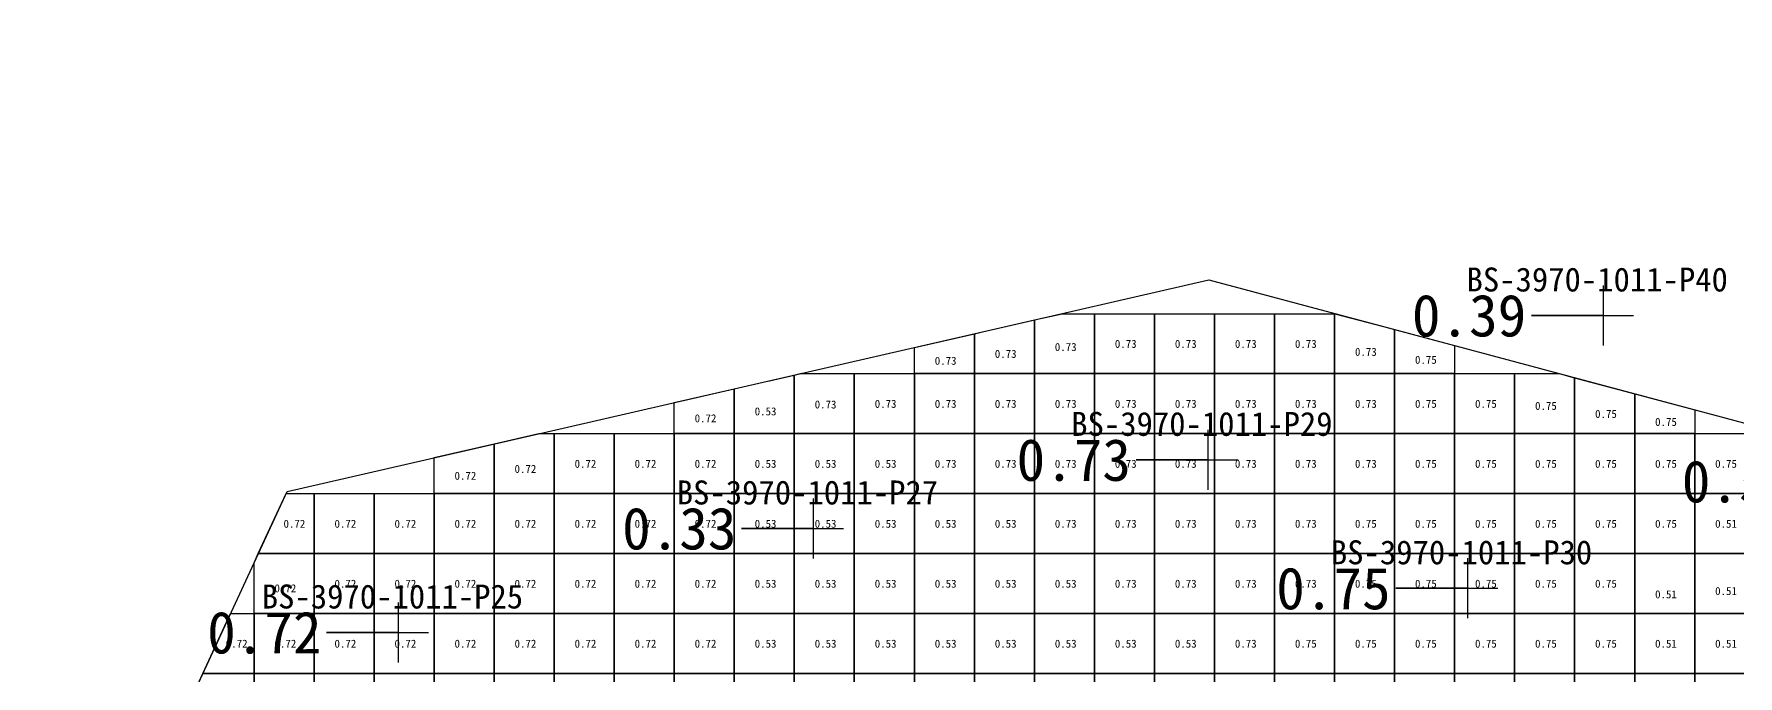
# Model space of a CAD drawing. Header units: metres. Extents: x 469759 to 470079, y 4349683 to 4349817.
# Drawn here: x 469796.71 to 469825.09, y 4349784.47 to 4349795.17 of the extents above; entities that cross this region are included whole.
import ezdxf

# ---------------------------------------------------------------- set-up
doc = ezdxf.new("R2010")
doc.units = ezdxf.units.M
for name, color, linetype in [('0.500-1.000', 4, 'Continuous'), ('点', 7, 'Continuous'), ('爆区方格网', 7, 'Continuous'), ('钻孔', 7, 'Continuous')]:
    doc.layers.add(name, color=color, linetype=linetype)
doc.styles.add('CN_TTF', font='simsunb.ttf')

msp = doc.modelspace()

# ---------------------------------------------------------------- linework, layer by layer
at = {"layer": '0.500-1.000', "color": 4, "lineweight": 30}
msp.add_lwpolyline([(469796.379, 4349777.714), (469798.047, 4349781.323), (469799.274, 4349783.977), (469800.923, 4349787.546), (469805.596, 4349788.619), (469808.928, 4349789.384), (469812.509, 4349790.206), (469816.28, 4349791.071), (469819.187, 4349790.293), (469824.897, 4349788.765), (469825.787, 4349788.527), (469827.09, 4349788.178), (469827.97, 4349784.755), (469838.199, 4349789.675), (469837.744, 4349791.415), (469841.232, 4349792.328), (469842.445, 4349795.173), (469850.983, 4349794.155)], dxfattribs=at)
at = {"layer": '点', "color": 138, "true_color": 0x004c4c}
for p, q in [((469822.852, 4349789.979), (469822.852, 4349790.979)), ((469822.352, 4349790.479), (469823.352, 4349790.479)), ((469816.266, 4349787.571), (469816.266, 4349788.571)), ((469815.766, 4349788.071), (469816.766, 4349788.071)), ((469809.695, 4349786.427), (469809.695, 4349787.427)), ((469809.195, 4349786.927), (469810.195, 4349786.927)), ((469820.592, 4349785.429), (469820.592, 4349786.429)), ((469820.092, 4349785.929), (469821.092, 4349785.929)), ((469802.782, 4349784.692), (469802.782, 4349785.692)), ((469802.282, 4349785.192), (469803.282, 4349785.192))]:
    msp.add_line(p, q, dxfattribs=at)
at = {"layer": '爆区方格网', "color": 4}
for points in [[(469814.373, 4349790.509), (469814.373, 4349789.509), (469813.373, 4349789.509), (469813.373, 4349790.404), (469813.833, 4349790.509), (469814.373, 4349790.509)], [(469814.373, 4349789.509), (469814.373, 4349790.509), (469815.373, 4349790.509), (469815.373, 4349789.509), (469814.373, 4349789.509)], [(469815.373, 4349789.509), (469815.373, 4349790.509), (469816.373, 4349790.509), (469816.373, 4349789.509), (469815.373, 4349789.509)], [(469816.373, 4349789.509), (469816.373, 4349790.509), (469817.373, 4349790.509), (469817.373, 4349789.509), (469816.373, 4349789.509)], [(469817.373, 4349789.509), (469817.373, 4349790.509), (469818.373, 4349790.509), (469818.373, 4349789.509), (469817.373, 4349789.509)], [(469819.373, 4349789.509), (469818.373, 4349789.509), (469818.373, 4349790.509), (469818.378, 4349790.509), (469819.187, 4349790.293), (469819.373, 4349790.243), (469819.373, 4349789.509)], [(469812.373, 4349789.509), (469811.373, 4349789.509), (469811.373, 4349789.945), (469812.373, 4349790.174), (469812.373, 4349789.509)], [(469813.373, 4349789.509), (469812.373, 4349789.509), (469812.373, 4349790.174), (469812.509, 4349790.206), (469813.373, 4349790.404), (469813.373, 4349789.509)], [(469820.373, 4349789.509), (469819.373, 4349789.509), (469819.373, 4349790.243), (469820.373, 4349789.976), (469820.373, 4349789.509)], [(469809.373, 4349788.509), (469808.373, 4349788.509), (469808.373, 4349789.256), (469808.928, 4349789.384), (469808.96, 4349789.391), (469809.373, 4349789.486), (469809.373, 4349788.509)], [(469810.373, 4349789.509), (469810.373, 4349788.509), (469809.373, 4349788.509), (469809.373, 4349789.486), (469809.476, 4349789.509), (469810.373, 4349789.509)], [(469810.373, 4349788.509), (469810.373, 4349789.509), (469811.373, 4349789.509), (469811.373, 4349788.509), (469810.373, 4349788.509)], [(469811.373, 4349788.509), (469811.373, 4349789.509), (469812.373, 4349789.509), (469812.373, 4349788.509), (469811.373, 4349788.509)], [(469812.373, 4349788.509), (469812.373, 4349789.509), (469813.373, 4349789.509), (469813.373, 4349788.509), (469812.373, 4349788.509)], [(469813.373, 4349788.509), (469813.373, 4349789.509), (469814.373, 4349789.509), (469814.373, 4349788.509), (469813.373, 4349788.509)], [(469814.373, 4349788.509), (469814.373, 4349789.509), (469815.373, 4349789.509), (469815.373, 4349788.509), (469814.373, 4349788.509)], [(469815.373, 4349788.509), (469815.373, 4349789.509), (469816.373, 4349789.509), (469816.373, 4349788.509), (469815.373, 4349788.509)], [(469816.373, 4349788.509), (469816.373, 4349789.509), (469817.373, 4349789.509), (469817.373, 4349788.509), (469816.373, 4349788.509)], [(469817.373, 4349788.509), (469817.373, 4349789.509), (469818.373, 4349789.509), (469818.373, 4349788.509), (469817.373, 4349788.509)], [(469818.373, 4349788.509), (469818.373, 4349789.509), (469819.373, 4349789.509), (469819.373, 4349788.509), (469818.373, 4349788.509)], [(469819.373, 4349788.509), (469819.373, 4349789.509), (469820.373, 4349789.509), (469820.373, 4349788.509), (469819.373, 4349788.509)], [(469820.373, 4349788.509), (469820.373, 4349789.509), (469821.373, 4349789.509), (469821.373, 4349788.509), (469820.373, 4349788.509)], [(469822.373, 4349788.509), (469821.373, 4349788.509), (469821.373, 4349789.509), (469822.115, 4349789.509), (469822.373, 4349789.441), (469822.373, 4349788.509)], [(469823.373, 4349788.509), (469822.373, 4349788.509), (469822.373, 4349789.441), (469823.373, 4349789.173), (469823.373, 4349788.509)], [(469808.373, 4349788.509), (469807.373, 4349788.509), (469807.373, 4349789.027), (469808.373, 4349789.256), (469808.373, 4349788.509)], [(469824.373, 4349788.509), (469823.373, 4349788.509), (469823.373, 4349789.173), (469824.373, 4349788.905), (469824.373, 4349788.509)], [(469805.373, 4349788.509), (469805.373, 4349787.509), (469804.373, 4349787.509), (469804.373, 4349788.338), (469805.119, 4349788.509), (469805.373, 4349788.509)], [(469805.373, 4349787.509), (469805.373, 4349788.509), (469806.373, 4349788.509), (469806.373, 4349787.509), (469805.373, 4349787.509)], [(469806.373, 4349787.509), (469806.373, 4349788.509), (469807.373, 4349788.509), (469807.373, 4349787.509), (469806.373, 4349787.509)], [(469807.373, 4349787.509), (469807.373, 4349788.509), (469808.373, 4349788.509), (469808.373, 4349787.509), (469807.373, 4349787.509)], [(469808.373, 4349787.509), (469808.373, 4349788.509), (469809.373, 4349788.509), (469809.373, 4349787.509), (469808.373, 4349787.509)], [(469809.373, 4349787.509), (469809.373, 4349788.509), (469810.373, 4349788.509), (469810.373, 4349787.509), (469809.373, 4349787.509)], [(469810.373, 4349787.509), (469810.373, 4349788.509), (469811.373, 4349788.509), (469811.373, 4349787.509), (469810.373, 4349787.509)], [(469811.373, 4349787.509), (469811.373, 4349788.509), (469812.373, 4349788.509), (469812.373, 4349787.509), (469811.373, 4349787.509)], [(469812.373, 4349787.509), (469812.373, 4349788.509), (469813.373, 4349788.509), (469813.373, 4349787.509), (469812.373, 4349787.509)], [(469813.373, 4349787.509), (469813.373, 4349788.509), (469814.373, 4349788.509), (469814.373, 4349787.509), (469813.373, 4349787.509)], [(469814.373, 4349787.509), (469814.373, 4349788.509), (469815.373, 4349788.509), (469815.373, 4349787.509), (469814.373, 4349787.509)], [(469815.373, 4349787.509), (469815.373, 4349788.509), (469816.373, 4349788.509), (469816.373, 4349787.509), (469815.373, 4349787.509)], [(469816.373, 4349787.509), (469816.373, 4349788.509), (469817.373, 4349788.509), (469817.373, 4349787.509), (469816.373, 4349787.509)], [(469817.373, 4349787.509), (469817.373, 4349788.509), (469818.373, 4349788.509), (469818.373, 4349787.509), (469817.373, 4349787.509)], [(469818.373, 4349787.509), (469818.373, 4349788.509), (469819.373, 4349788.509), (469819.373, 4349787.509), (469818.373, 4349787.509)], [(469819.373, 4349787.509), (469819.373, 4349788.509), (469820.373, 4349788.509), (469820.373, 4349787.509), (469819.373, 4349787.509)], [(469820.373, 4349787.509), (469820.373, 4349788.509), (469821.373, 4349788.509), (469821.373, 4349787.509), (469820.373, 4349787.509)], [(469821.373, 4349787.509), (469821.373, 4349788.509), (469822.373, 4349788.509), (469822.373, 4349787.509), (469821.373, 4349787.509)], [(469822.373, 4349787.509), (469822.373, 4349788.509), (469823.373, 4349788.509), (469823.373, 4349787.509), (469822.373, 4349787.509)], [(469823.373, 4349787.509), (469823.373, 4349788.509), (469824.373, 4349788.509), (469824.373, 4349787.509), (469823.373, 4349787.509)], [(469824.373, 4349787.509), (469824.373, 4349788.509), (469825.373, 4349788.509), (469825.373, 4349787.509), (469824.373, 4349787.509)], [(469804.373, 4349787.509), (469803.373, 4349787.509), (469803.373, 4349788.109), (469804.373, 4349788.338), (469804.373, 4349787.509)], [(469801.373, 4349787.509), (469801.373, 4349786.509), (469800.444, 4349786.509), (469800.906, 4349787.509), (469801.373, 4349787.509)], [(469801.373, 4349786.509), (469801.373, 4349787.509), (469802.373, 4349787.509), (469802.373, 4349786.509), (469801.373, 4349786.509)], [(469802.373, 4349786.509), (469802.373, 4349787.509), (469803.373, 4349787.509), (469803.373, 4349786.509), (469802.373, 4349786.509)], [(469803.373, 4349786.509), (469803.373, 4349787.509), (469804.373, 4349787.509), (469804.373, 4349786.509), (469803.373, 4349786.509)], [(469804.373, 4349786.509), (469804.373, 4349787.509), (469805.373, 4349787.509), (469805.373, 4349786.509), (469804.373, 4349786.509)], [(469805.373, 4349786.509), (469805.373, 4349787.509), (469806.373, 4349787.509), (469806.373, 4349786.509), (469805.373, 4349786.509)], [(469806.373, 4349786.509), (469806.373, 4349787.509), (469807.373, 4349787.509), (469807.373, 4349786.509), (469806.373, 4349786.509)], [(469807.373, 4349786.509), (469807.373, 4349787.509), (469808.373, 4349787.509), (469808.373, 4349786.509), (469807.373, 4349786.509)], [(469808.373, 4349786.509), (469808.373, 4349787.509), (469809.373, 4349787.509), (469809.373, 4349786.509), (469808.373, 4349786.509)], [(469809.373, 4349786.509), (469809.373, 4349787.509), (469810.373, 4349787.509), (469810.373, 4349786.509), (469809.373, 4349786.509)], [(469810.373, 4349786.509), (469810.373, 4349787.509), (469811.373, 4349787.509), (469811.373, 4349786.509), (469810.373, 4349786.509)], [(469811.373, 4349786.509), (469811.373, 4349787.509), (469812.373, 4349787.509), (469812.373, 4349786.509), (469811.373, 4349786.509)], [(469812.373, 4349786.509), (469812.373, 4349787.509), (469813.373, 4349787.509), (469813.373, 4349786.509), (469812.373, 4349786.509)], [(469813.373, 4349786.509), (469813.373, 4349787.509), (469814.373, 4349787.509), (469814.373, 4349786.509), (469813.373, 4349786.509)], [(469814.373, 4349786.509), (469814.373, 4349787.509), (469815.373, 4349787.509), (469815.373, 4349786.509), (469814.373, 4349786.509)], [(469815.373, 4349786.509), (469815.373, 4349787.509), (469816.373, 4349787.509), (469816.373, 4349786.509), (469815.373, 4349786.509)], [(469816.373, 4349786.509), (469816.373, 4349787.509), (469817.373, 4349787.509), (469817.373, 4349786.509), (469816.373, 4349786.509)], [(469817.373, 4349786.509), (469817.373, 4349787.509), (469818.373, 4349787.509), (469818.373, 4349786.509), (469817.373, 4349786.509)], [(469818.373, 4349786.509), (469818.373, 4349787.509), (469819.373, 4349787.509), (469819.373, 4349786.509), (469818.373, 4349786.509)], [(469819.373, 4349786.509), (469819.373, 4349787.509), (469820.373, 4349787.509), (469820.373, 4349786.509), (469819.373, 4349786.509)], [(469820.373, 4349786.509), (469820.373, 4349787.509), (469821.373, 4349787.509), (469821.373, 4349786.509), (469820.373, 4349786.509)], [(469821.373, 4349786.509), (469821.373, 4349787.509), (469822.373, 4349787.509), (469822.373, 4349786.509), (469821.373, 4349786.509)], [(469822.373, 4349786.509), (469822.373, 4349787.509), (469823.373, 4349787.509), (469823.373, 4349786.509), (469822.373, 4349786.509)], [(469823.373, 4349786.509), (469823.373, 4349787.509), (469824.373, 4349787.509), (469824.373, 4349786.509), (469823.373, 4349786.509)], [(469824.373, 4349786.509), (469824.373, 4349787.509), (469825.373, 4349787.509), (469825.373, 4349786.509), (469824.373, 4349786.509)], [(469801.373, 4349786.509), (469801.373, 4349785.509), (469800.373, 4349785.509), (469800.373, 4349786.356), (469800.444, 4349786.509), (469801.373, 4349786.509)], [(469801.373, 4349785.509), (469801.373, 4349786.509), (469802.373, 4349786.509), (469802.373, 4349785.509), (469801.373, 4349785.509)], [(469802.373, 4349785.509), (469802.373, 4349786.509), (469803.373, 4349786.509), (469803.373, 4349785.509), (469802.373, 4349785.509)], [(469803.373, 4349785.509), (469803.373, 4349786.509), (469804.373, 4349786.509), (469804.373, 4349785.509), (469803.373, 4349785.509)], [(469804.373, 4349785.509), (469804.373, 4349786.509), (469805.373, 4349786.509), (469805.373, 4349785.509), (469804.373, 4349785.509)], [(469805.373, 4349785.509), (469805.373, 4349786.509), (469806.373, 4349786.509), (469806.373, 4349785.509), (469805.373, 4349785.509)], [(469806.373, 4349785.509), (469806.373, 4349786.509), (469807.373, 4349786.509), (469807.373, 4349785.509), (469806.373, 4349785.509)], [(469807.373, 4349785.509), (469807.373, 4349786.509), (469808.373, 4349786.509), (469808.373, 4349785.509), (469807.373, 4349785.509)], [(469808.373, 4349785.509), (469808.373, 4349786.509), (469809.373, 4349786.509), (469809.373, 4349785.509), (469808.373, 4349785.509)], [(469809.373, 4349785.509), (469809.373, 4349786.509), (469810.373, 4349786.509), (469810.373, 4349785.509), (469809.373, 4349785.509)], [(469810.373, 4349785.509), (469810.373, 4349786.509), (469811.373, 4349786.509), (469811.373, 4349785.509), (469810.373, 4349785.509)], [(469811.373, 4349785.509), (469811.373, 4349786.509), (469812.373, 4349786.509), (469812.373, 4349785.509), (469811.373, 4349785.509)], [(469812.373, 4349785.509), (469812.373, 4349786.509), (469813.373, 4349786.509), (469813.373, 4349785.509), (469812.373, 4349785.509)], [(469813.373, 4349785.509), (469813.373, 4349786.509), (469814.373, 4349786.509), (469814.373, 4349785.509), (469813.373, 4349785.509)], [(469814.373, 4349785.509), (469814.373, 4349786.509), (469815.373, 4349786.509), (469815.373, 4349785.509), (469814.373, 4349785.509)], [(469815.373, 4349785.509), (469815.373, 4349786.509), (469816.373, 4349786.509), (469816.373, 4349785.509), (469815.373, 4349785.509)], [(469816.373, 4349785.509), (469816.373, 4349786.509), (469817.373, 4349786.509), (469817.373, 4349785.509), (469816.373, 4349785.509)], [(469817.373, 4349785.509), (469817.373, 4349786.509), (469818.373, 4349786.509), (469818.373, 4349785.509), (469817.373, 4349785.509)], [(469818.373, 4349785.509), (469818.373, 4349786.509), (469819.373, 4349786.509), (469819.373, 4349785.509), (469818.373, 4349785.509)], [(469819.373, 4349785.509), (469819.373, 4349786.509), (469820.373, 4349786.509), (469820.373, 4349785.509), (469819.373, 4349785.509)], [(469820.373, 4349785.509), (469820.373, 4349786.509), (469821.373, 4349786.509), (469821.373, 4349785.509), (469820.373, 4349785.509)], [(469821.373, 4349785.509), (469821.373, 4349786.509), (469822.373, 4349786.509), (469822.373, 4349785.509), (469821.373, 4349785.509)], [(469822.373, 4349785.509), (469822.373, 4349786.509), (469823.373, 4349786.509), (469823.373, 4349785.509), (469822.373, 4349785.509)], [(469824.373, 4349785.509), (469823.373, 4349785.509), (469823.373, 4349786.509), (469824.373, 4349786.509), (469824.373, 4349786.154), (469824.373, 4349785.509)], [(469825.373, 4349785.509), (469824.373, 4349785.509), (469824.373, 4349786.154), (469824.373, 4349786.509), (469825.373, 4349786.509), (469825.373, 4349785.62), (469825.373, 4349785.509)], [(469800.373, 4349785.509), (469800.373, 4349784.509), (469799.519, 4349784.509), (469799.982, 4349785.509), (469800.373, 4349785.509)], [(469800.373, 4349784.509), (469800.373, 4349785.509), (469801.373, 4349785.509), (469801.373, 4349784.509), (469800.373, 4349784.509)], [(469801.373, 4349784.509), (469801.373, 4349785.509), (469802.373, 4349785.509), (469802.373, 4349784.509), (469801.373, 4349784.509)], [(469802.373, 4349784.509), (469802.373, 4349785.509), (469803.373, 4349785.509), (469803.373, 4349784.509), (469802.373, 4349784.509)], [(469803.373, 4349784.509), (469803.373, 4349785.509), (469804.373, 4349785.509), (469804.373, 4349784.509), (469803.373, 4349784.509)], [(469804.373, 4349784.509), (469804.373, 4349785.509), (469805.373, 4349785.509), (469805.373, 4349784.509), (469804.373, 4349784.509)], [(469805.373, 4349784.509), (469805.373, 4349785.509), (469806.373, 4349785.509), (469806.373, 4349784.509), (469805.373, 4349784.509)], [(469806.373, 4349784.509), (469806.373, 4349785.509), (469807.373, 4349785.509), (469807.373, 4349784.509), (469806.373, 4349784.509)], [(469807.373, 4349784.509), (469807.373, 4349785.509), (469808.373, 4349785.509), (469808.373, 4349784.509), (469807.373, 4349784.509)], [(469808.373, 4349784.509), (469808.373, 4349785.509), (469809.373, 4349785.509), (469809.373, 4349784.509), (469808.373, 4349784.509)], [(469809.373, 4349784.509), (469809.373, 4349785.509), (469810.373, 4349785.509), (469810.373, 4349784.509), (469809.373, 4349784.509)], [(469810.373, 4349784.509), (469810.373, 4349785.509), (469811.373, 4349785.509), (469811.373, 4349784.509), (469810.373, 4349784.509)], [(469811.373, 4349784.509), (469811.373, 4349785.509), (469812.373, 4349785.509), (469812.373, 4349784.509), (469811.373, 4349784.509)], [(469812.373, 4349784.509), (469812.373, 4349785.509), (469813.373, 4349785.509), (469813.373, 4349784.509), (469812.373, 4349784.509)], [(469813.373, 4349784.509), (469813.373, 4349785.509), (469814.373, 4349785.509), (469814.373, 4349784.509), (469813.373, 4349784.509)], [(469814.373, 4349784.509), (469814.373, 4349785.509), (469815.373, 4349785.509), (469815.373, 4349784.509), (469814.373, 4349784.509)], [(469815.373, 4349784.509), (469815.373, 4349785.509), (469816.373, 4349785.509), (469816.373, 4349784.509), (469815.373, 4349784.509)], [(469816.373, 4349784.509), (469816.373, 4349785.509), (469817.373, 4349785.509), (469817.373, 4349784.509), (469816.373, 4349784.509)], [(469817.373, 4349784.509), (469817.373, 4349785.509), (469818.373, 4349785.509), (469818.373, 4349784.509), (469817.373, 4349784.509)], [(469818.373, 4349784.509), (469818.373, 4349785.509), (469819.373, 4349785.509), (469819.373, 4349784.509), (469818.373, 4349784.509)], [(469819.373, 4349784.509), (469819.373, 4349785.509), (469820.373, 4349785.509), (469820.373, 4349784.509), (469819.373, 4349784.509)], [(469820.373, 4349784.509), (469820.373, 4349785.509), (469821.373, 4349785.509), (469821.373, 4349784.509), (469820.373, 4349784.509)], [(469821.373, 4349784.509), (469821.373, 4349785.509), (469822.373, 4349785.509), (469822.373, 4349784.509), (469821.373, 4349784.509)], [(469822.373, 4349784.509), (469822.373, 4349785.509), (469823.373, 4349785.509), (469823.373, 4349784.509), (469822.373, 4349784.509)], [(469823.373, 4349784.509), (469823.373, 4349785.509), (469824.373, 4349785.509), (469824.373, 4349784.509), (469823.373, 4349784.509)], [(469824.373, 4349784.509), (469824.373, 4349785.509), (469825.373, 4349785.509), (469825.373, 4349784.509), (469824.373, 4349784.509)], [(469800.373, 4349784.509), (469800.373, 4349783.509), (469799.373, 4349783.509), (469799.373, 4349784.191), (469799.519, 4349784.509), (469800.373, 4349784.509)], [(469800.373, 4349783.509), (469800.373, 4349784.509), (469801.373, 4349784.509), (469801.373, 4349783.509), (469800.373, 4349783.509)], [(469801.373, 4349783.509), (469801.373, 4349784.509), (469802.373, 4349784.509), (469802.373, 4349783.509), (469801.373, 4349783.509)], [(469802.373, 4349783.509), (469802.373, 4349784.509), (469803.373, 4349784.509), (469803.373, 4349783.509), (469802.373, 4349783.509)], [(469803.373, 4349783.509), (469803.373, 4349784.509), (469804.373, 4349784.509), (469804.373, 4349783.509), (469803.373, 4349783.509)], [(469804.373, 4349783.509), (469804.373, 4349784.509), (469805.373, 4349784.509), (469805.373, 4349783.509), (469804.373, 4349783.509)], [(469805.373, 4349783.509), (469805.373, 4349784.509), (469806.373, 4349784.509), (469806.373, 4349783.509), (469805.373, 4349783.509)], [(469806.373, 4349783.509), (469806.373, 4349784.509), (469807.373, 4349784.509), (469807.373, 4349783.509), (469806.373, 4349783.509)], [(469807.373, 4349783.509), (469807.373, 4349784.509), (469808.373, 4349784.509), (469808.373, 4349783.509), (469807.373, 4349783.509)], [(469808.373, 4349783.509), (469808.373, 4349784.509), (469809.373, 4349784.509), (469809.373, 4349783.509), (469808.373, 4349783.509)], [(469809.373, 4349783.509), (469809.373, 4349784.509), (469810.373, 4349784.509), (469810.373, 4349783.509), (469809.373, 4349783.509)], [(469810.373, 4349783.509), (469810.373, 4349784.509), (469811.373, 4349784.509), (469811.373, 4349783.509), (469810.373, 4349783.509)], [(469811.373, 4349783.509), (469811.373, 4349784.509), (469812.373, 4349784.509), (469812.373, 4349783.509), (469811.373, 4349783.509)], [(469812.373, 4349783.509), (469812.373, 4349784.509), (469813.373, 4349784.509), (469813.373, 4349783.509), (469812.373, 4349783.509)], [(469813.373, 4349783.509), (469813.373, 4349784.509), (469814.373, 4349784.509), (469814.373, 4349783.509), (469813.373, 4349783.509)], [(469814.373, 4349783.509), (469814.373, 4349784.509), (469815.373, 4349784.509), (469815.373, 4349783.509), (469814.373, 4349783.509)], [(469815.373, 4349783.509), (469815.373, 4349784.509), (469816.373, 4349784.509), (469816.373, 4349783.509), (469815.373, 4349783.509)], [(469816.373, 4349783.509), (469816.373, 4349784.509), (469817.373, 4349784.509), (469817.373, 4349783.509), (469816.373, 4349783.509)], [(469817.373, 4349783.509), (469817.373, 4349784.509), (469818.373, 4349784.509), (469818.373, 4349783.509), (469817.373, 4349783.509)], [(469818.373, 4349783.509), (469818.373, 4349784.509), (469819.373, 4349784.509), (469819.373, 4349783.509), (469818.373, 4349783.509)], [(469819.373, 4349783.509), (469819.373, 4349784.509), (469820.373, 4349784.509), (469820.373, 4349783.509), (469819.373, 4349783.509)], [(469820.373, 4349783.509), (469820.373, 4349784.509), (469821.373, 4349784.509), (469821.373, 4349783.509), (469820.373, 4349783.509)], [(469821.373, 4349783.509), (469821.373, 4349784.509), (469822.373, 4349784.509), (469822.373, 4349783.509), (469821.373, 4349783.509)], [(469822.373, 4349783.509), (469822.373, 4349784.509), (469823.373, 4349784.509), (469823.373, 4349783.509), (469822.373, 4349783.509)], [(469823.373, 4349783.509), (469823.373, 4349784.509), (469824.373, 4349784.509), (469824.373, 4349783.509), (469823.373, 4349783.509)], [(469824.373, 4349783.509), (469824.373, 4349784.509), (469825.373, 4349784.509), (469825.373, 4349783.509), (469824.373, 4349783.509)]]:
    msp.add_lwpolyline(points, close=True, dxfattribs=at)
at = {"layer": '钻孔', "color": 8, "lineweight": 35}
for p, q in [((469822.852, 4349790.479), (469821.652, 4349790.479)), ((469809.695, 4349786.927), (469808.495, 4349786.927))]:
    msp.add_line(p, q, dxfattribs=at)
at = {"layer": '钻孔', "color": 4, "lineweight": 35}
for p, q in [((469816.266, 4349788.071), (469815.066, 4349788.071)), ((469820.592, 4349785.929), (469819.392, 4349785.929)), ((469802.782, 4349785.192), (469801.582, 4349785.192))]:
    msp.add_line(p, q, dxfattribs=at)

# ---------------------------------------------------------------- texts
at = {"color": 4, "style": 'CN_TTF'}
for s, p in [('0.73', (469812.713, 4349789.772)), ('0.73', (469813.713, 4349789.887)), ('0.73', (469814.713, 4349789.939)), ('0.73', (469815.713, 4349789.939)), ('0.73', (469816.713, 4349789.939)), ('0.73', (469817.713, 4349789.939)), ('0.73', (469818.713, 4349789.806)), ('0.73', (469811.713, 4349789.657)), ('0.75', (469819.713, 4349789.673)), ('0.73', (469809.713, 4349788.928)), ('0.73', (469810.713, 4349788.939)), ('0.73', (469811.713, 4349788.939)), ('0.73', (469812.713, 4349788.939)), ('0.73', (469813.713, 4349788.939)), ('0.73', (469814.713, 4349788.939)), ('0.73', (469815.713, 4349788.939)), ('0.73', (469816.713, 4349788.939)), ('0.73', (469817.713, 4349788.939)), ('0.73', (469818.713, 4349788.939)), ('0.75', (469819.713, 4349788.939)), ('0.75', (469820.713, 4349788.939)), ('0.75', (469821.713, 4349788.905)), ('0.72', (469807.713, 4349788.698)), ('0.53', (469808.713, 4349788.813)), ('0.75', (469822.713, 4349788.771)), ('0.75', (469823.713, 4349788.637)), ('0.72', (469804.713, 4349787.854)), ('0.72', (469805.713, 4349787.939)), ('0.72', (469806.713, 4349787.939)), ('0.72', (469807.713, 4349787.939)), ('0.53', (469808.713, 4349787.939)), ('0.53', (469809.713, 4349787.939)), ('0.53', (469810.713, 4349787.939)), ('0.73', (469811.713, 4349787.939)), ('0.73', (469812.713, 4349787.939)), ('0.73', (469813.713, 4349787.939)), ('0.73', (469814.713, 4349787.939)), ('0.73', (469815.713, 4349787.939)), ('0.73', (469816.713, 4349787.939)), ('0.73', (469817.713, 4349787.939)), ('0.73', (469818.713, 4349787.939)), ('0.75', (469819.713, 4349787.939)), ('0.75', (469820.713, 4349787.939)), ('0.75', (469821.713, 4349787.939)), ('0.75', (469822.713, 4349787.939)), ('0.75', (469823.713, 4349787.939)), ('0.75', (469824.713, 4349787.939)), ('0.72', (469803.713, 4349787.739)), ('0.72', (469800.864, 4349786.939)), ('0.72', (469801.713, 4349786.939)), ('0.72', (469802.713, 4349786.939)), ('0.72', (469803.713, 4349786.939)), ('0.72', (469804.713, 4349786.939)), ('0.72', (469805.713, 4349786.939)), ('0.72', (469806.713, 4349786.939)), ('0.72', (469807.713, 4349786.939)), ('0.53', (469808.713, 4349786.939)), ('0.53', (469809.713, 4349786.939)), ('0.53', (469810.713, 4349786.939)), ('0.53', (469811.713, 4349786.939)), ('0.53', (469812.713, 4349786.939)), ('0.73', (469813.713, 4349786.939)), ('0.73', (469814.713, 4349786.939)), ('0.73', (469815.713, 4349786.939)), ('0.73', (469816.713, 4349786.939)), ('0.73', (469817.713, 4349786.939)), ('0.75', (469818.713, 4349786.939)), ('0.75', (469819.713, 4349786.939)), ('0.75', (469820.713, 4349786.939)), ('0.75', (469821.713, 4349786.939)), ('0.75', (469822.713, 4349786.939)), ('0.75', (469823.713, 4349786.939)), ('0.51', (469824.713, 4349786.939)), ('0.72', (469800.713, 4349785.862)), ('0.72', (469801.713, 4349785.939)), ('0.72', (469802.713, 4349785.939)), ('0.72', (469803.713, 4349785.939)), ('0.72', (469804.713, 4349785.939)), ('0.72', (469805.713, 4349785.939)), ('0.72', (469806.713, 4349785.939)), ('0.72', (469807.713, 4349785.939)), ('0.53', (469808.713, 4349785.939)), ('0.53', (469809.713, 4349785.939)), ('0.53', (469810.713, 4349785.939)), ('0.53', (469811.713, 4349785.939)), ('0.53', (469812.713, 4349785.939)), ('0.53', (469813.713, 4349785.939)), ('0.73', (469814.713, 4349785.939)), ('0.73', (469815.713, 4349785.939)), ('0.73', (469816.713, 4349785.939)), ('0.73', (469817.713, 4349785.939)), ('0.75', (469818.713, 4349785.939)), ('0.75', (469819.713, 4349785.939)), ('0.75', (469820.713, 4349785.939)), ('0.75', (469821.713, 4349785.939)), ('0.75', (469822.713, 4349785.939)), ('0.51', (469824.713, 4349785.817)), ('0.51', (469823.713, 4349785.762)), ('0.72', (469799.902, 4349784.939)), ('0.72', (469800.713, 4349784.939)), ('0.72', (469801.713, 4349784.939)), ('0.72', (469802.713, 4349784.939)), ('0.72', (469803.713, 4349784.939)), ('0.72', (469804.713, 4349784.939)), ('0.72', (469805.713, 4349784.939)), ('0.72', (469806.713, 4349784.939)), ('0.72', (469807.713, 4349784.939)), ('0.53', (469808.713, 4349784.939)), ('0.53', (469809.713, 4349784.939)), ('0.53', (469810.713, 4349784.939)), ('0.53', (469811.713, 4349784.939)), ('0.53', (469812.713, 4349784.939)), ('0.53', (469813.713, 4349784.939)), ('0.53', (469814.713, 4349784.939)), ('0.53', (469815.713, 4349784.939)), ('0.73', (469816.713, 4349784.939)), ('0.75', (469817.713, 4349784.939)), ('0.75', (469818.713, 4349784.939)), ('0.75', (469819.713, 4349784.939)), ('0.75', (469820.713, 4349784.939)), ('0.75', (469821.713, 4349784.939)), ('0.75', (469822.713, 4349784.939)), ('0.51', (469823.713, 4349784.939)), ('0.51', (469824.713, 4349784.939))]:
    msp.add_text(s, height=0.1333, dxfattribs=at).set_placement(p)
at = {"layer": '钻孔', "color": 138, "true_color": 0x004c4c, "style": 'CN_TTF'}
for s, p in [('BS-3970-1011-P40', (469820.572, 4349790.879)), ('BS-3970-1011-P29', (469813.986, 4349788.471)), ('BS-3970-1011-P27', (469807.415, 4349787.327)), ('BS-3970-1011-P30', (469818.312, 4349786.329)), ('BS-3970-1011-P25', (469800.502, 4349785.592))]:
    msp.add_text(s, height=0.4, dxfattribs=at).set_placement(p)
at = {"layer": '钻孔', "color": 8, "style": 'CN_TTF'}
for s, p in [('0.39', (469819.662, 4349790.129)), ('0.50', (469824.158, 4349787.361)), ('0.33', (469806.505, 4349786.577))]:
    msp.add_text(s, height=0.7, dxfattribs=at).set_placement(p)
at = {"layer": '钻孔', "color": 4, "style": 'CN_TTF'}
for s, p in [('0.73', (469813.076, 4349787.721)), ('0.75', (469817.402, 4349785.579)), ('0.72', (469799.592, 4349784.842))]:
    msp.add_text(s, height=0.7, dxfattribs=at).set_placement(p)

doc.saveas('drawing.dxf')
